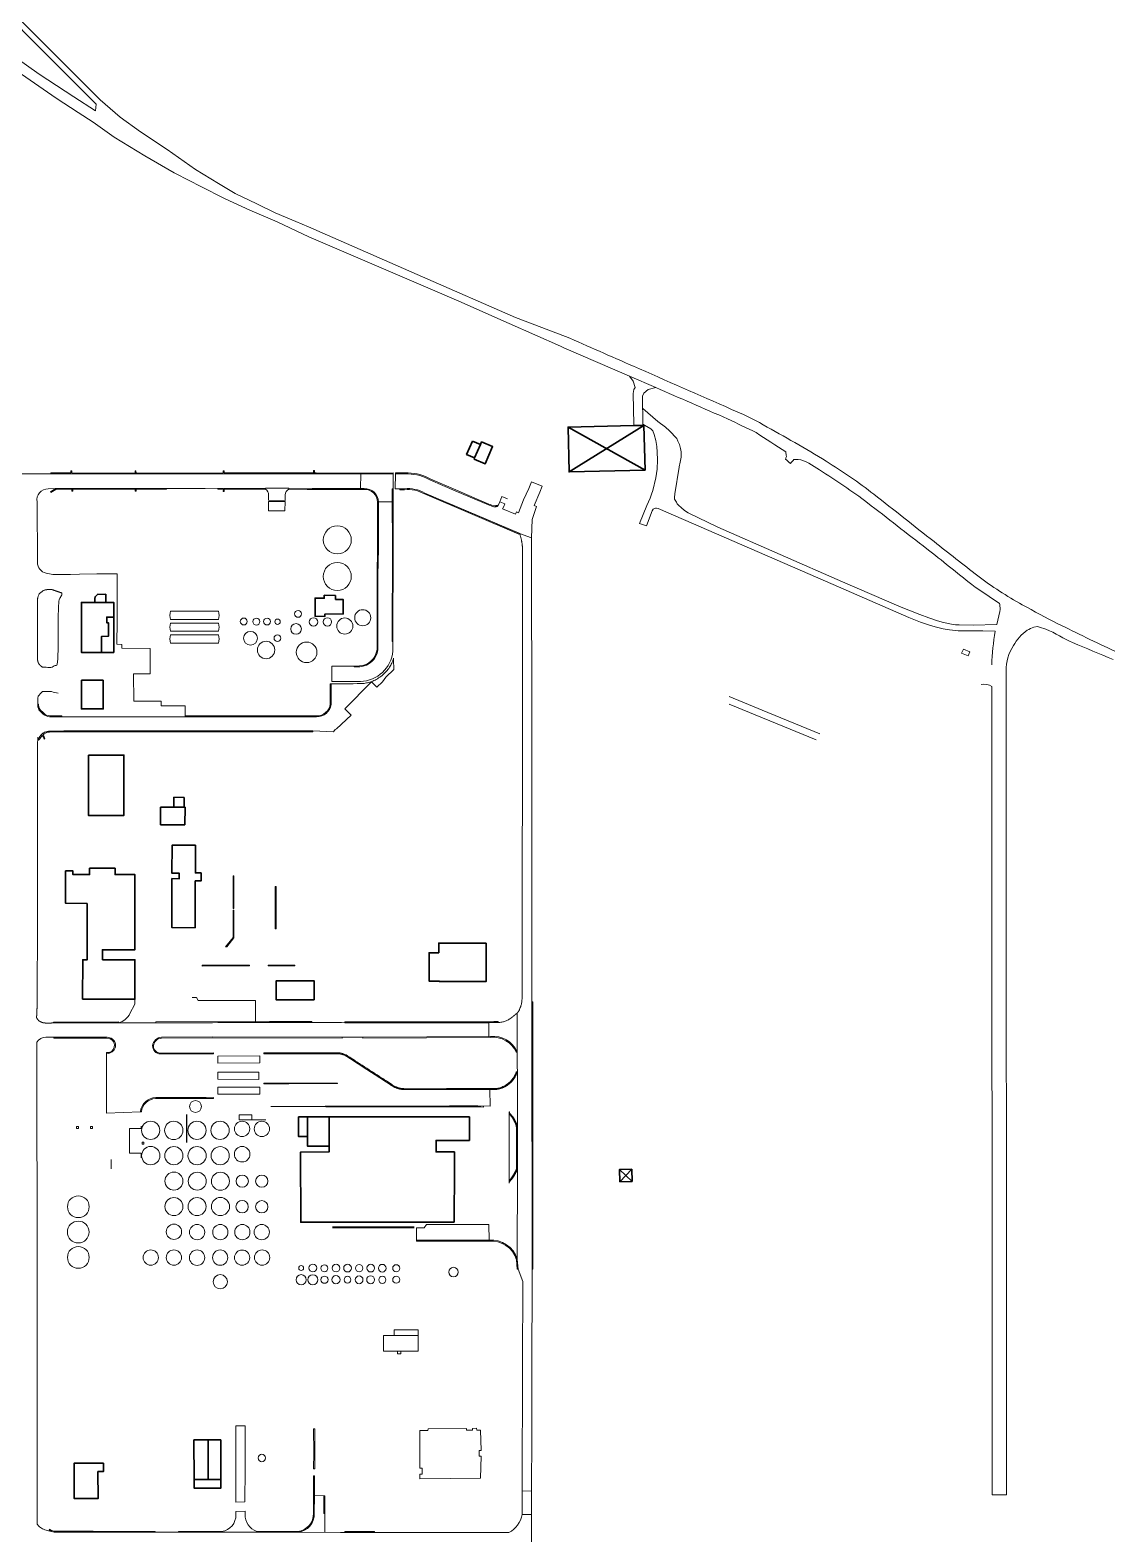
# Model space of a CAD drawing. Header units: millimetres. Extents: x 0 to 840, y 0 to 594.
# Drawn here: x 772.71 to 800.82, y 162.65 to 201.6 of the extents above; entities that cross this region are included whole.
import ezdxf

# ---------------------------------------------------------------- set-up
doc = ezdxf.new("R2010")
doc.units = ezdxf.units.MM
doc.layers.add('AC-0000-BESTAAND-co-06', color=1, linetype='Continuous')

msp = doc.modelspace()

# ---------------------------------------------------------------- linework, layer by layer
at = {"layer": 'AC-0000-BESTAAND-co-06', "linetype": 'Continuous', "lineweight": 13, "transparency": 33554687}
for p, q in [((788.24, 192.634), (786.543, 193.373)), ((788.924, 192.34), (788.24, 192.634)), ((788.585, 191.796), (788.979, 191.458)), ((781.279, 190.103), (781.272, 189.725)), ((789.42, 189.588), (789.533, 190.278)), ((781.735, 189.378), (781.734, 188.165)), ((785.016, 189.325), (784.987, 189.264)), ((788.681, 188.761), (788.499, 188.821)), ((773.297, 187.495), (773.761, 187.498)), ((773.991, 187.507), (773.761, 187.498)), ((774.439, 187.514), (773.991, 187.507)), ((774.582, 187.52), (774.439, 187.514)), ((774.643, 187.519), (774.582, 187.52)), ((781.691, 184.584), (781.841, 184.718)), ((781.841, 184.718), (781.924, 184.839)), ((798.008, 163.658), (798.003, 185)), ((797.643, 163.658), (797.631, 184.595)), ((790.823, 184.141), (793.077, 183.216)), ((784.597, 175.89), (784.596, 175.53)), ((784.596, 175.53), (784.596, 175.53)), ((778.13, 173.371), (778.821, 173.371)), ((780.542, 170.602), (782.66, 170.602)), ((782.66, 170.578), (780.542, 170.578)), ((785.707, 163.759), (785.465, 163.761)), ((797.643, 163.658), (798.008, 163.658)), ((785.707, 163.154), (785.463, 163.153))]:
    msp.add_line(p, q, dxfattribs=at)
at = {"layer": 'AC-0000-BESTAAND-co-06', "linetype": 'Continuous', "lineweight": 30, "transparency": 33554687}
for p, q in [((788.651, 190.202), (786.65, 191.317)), ((786.677, 190.156), (788.614, 191.359)), ((784.38, 190.865), (784.23, 190.519)), ((776.434, 181.727), (776.7, 181.726)), ((776.434, 181.47), (776.434, 181.727)), ((776.7, 181.726), (776.701, 181.47)), ((776.085, 181.014), (776.087, 181.47)), ((776.087, 181.47), (776.724, 181.47)), ((776.724, 181.47), (776.723, 181.012)), ((776.723, 181.012), (776.085, 181.014)), ((779.897, 172.938), (779.897, 173.447)), ((788.308, 171.777), (787.983, 172.084)), ((787.99, 171.767), (788.3, 172.092))]:
    msp.add_line(p, q, dxfattribs=at)
at = {"layer": 'AC-0000-BESTAAND-co-06', "linetype": 'Continuous', "lineweight": 13, "transparency": 33554687, "flags": 128}
for points in [[(776.848, 198.092), (776.265, 198.505), (775.569, 198.969), (775.043, 199.345), (774.523, 199.795), (770.418, 203.897)], [(770.581, 203.535), (774.419, 199.68), (774.402, 199.51), (773.841, 199.872), (772.941, 200.459), (771.894, 201.204), (770.841, 201.928)], [(776.853, 197.692), (776.447, 197.899), (775.685, 198.342), (774.891, 198.827), (774.347, 199.211), (773.953, 199.465), (773.384, 199.84), (770.883, 201.562)], [(779.922, 196.504), (779.6, 196.638), (779.061, 196.866), (778.588, 197.097), (778.027, 197.368), (777.59, 197.624), (776.996, 197.988), (776.848, 198.092)], [(779.937, 196.242), (779.11, 196.634), (778.407, 196.939), (777.768, 197.23), (777.114, 197.559), (776.853, 197.692)], [(786.585, 193.667), (785.285, 194.155), (782.879, 195.207), (779.922, 196.504)], [(786.543, 193.373), (786.452, 193.414), (785.121, 193.997), (783.824, 194.581), (782.958, 194.952), (779.937, 196.242)], [(788.924, 192.34), (788.724, 192.289), (788.61, 192.199), (788.58, 192.116), (788.592, 191.394), (788.593, 191.362), (788.346, 191.357), (788.352, 191.382), (788.34, 192.185), (788.351, 192.29), (788.385, 192.344), (788.335, 192.504), (788.24, 192.634)], [(788.797, 191.27), (788.63, 191.367), (788.592, 191.394)], [(788.811, 189.581), (788.843, 189.672), (788.922, 190.005), (788.958, 190.229), (788.964, 190.465), (788.958, 190.671), (788.952, 190.81), (788.926, 190.966), (788.883, 191.125), (788.849, 191.223), (788.797, 191.27)], [(788.979, 191.458), (789.171, 191.313), (789.282, 191.219), (789.467, 191.019), (789.498, 190.951), (789.536, 190.87), (789.566, 190.763), (789.583, 190.68), (789.582, 190.615), (789.582, 190.537), (789.557, 190.411), (789.533, 190.285), (789.533, 190.278)], [(785.703, 188.445), (785.72, 188.925), (785.832, 189.262), (785.768, 189.286), (785.916, 189.63), (785.976, 189.788), (785.702, 189.903), (785.631, 189.728), (785.499, 189.429), (785.631, 189.728), (785.499, 189.429), (785.366, 189.1), (785.313, 189.12), (785.287, 189.059), (784.955, 189.203), (784.987, 189.264), (785.016, 189.325), (784.879, 189.383)], [(778.887, 189.389), (778.887, 189.146), (779.314, 189.147), (779.321, 189.39), (778.887, 189.389)], [(788.499, 188.821), (788.694, 189.286), (788.776, 189.474), (788.802, 189.554), (788.811, 189.581)], [(797.76, 186.201), (797.144, 186.188), (796.783, 186.194), (796.687, 186.196), (796.583, 186.216), (796.377, 186.259), (796.222, 186.302), (795.998, 186.375), (795.766, 186.46), (795.278, 186.653), (793.761, 187.31), (790.528, 188.728), (789.764, 189.093), (789.664, 189.16), (789.579, 189.237), (789.523, 189.289), (789.481, 189.333), (789.457, 189.376), (789.412, 189.454), (789.405, 189.491), (789.42, 189.588)], [(797.722, 186.03), (797.394, 186.042), (797.058, 186.038), (796.886, 186.039), (796.76, 186.043), (796.533, 186.067), (796.37, 186.093), (796.167, 186.145), (796.018, 186.184), (795.781, 186.263), (795.48, 186.383), (793.324, 187.33), (788.981, 189.212), (788.939, 189.22), (788.912, 189.218), (788.886, 189.209), (788.856, 189.19), (788.829, 189.15), (788.681, 188.761)], [(785.716, 169.189), (785.712, 176.43), (785.711, 183.135), (785.703, 188.445)], [(774.643, 187.519), (774.963, 187.519), (774.964, 186.355), (774.963, 186.294), (774.955, 185.69), (775.09, 185.689), (775.091, 185.594), (775.823, 185.586)], [(775.823, 185.586), (775.823, 184.922), (775.439, 184.922), (775.393, 184.924), (775.396, 184.219), (776.103, 184.219)], [(796.849, 185.462), (796.894, 185.565), (797.061, 185.493), (797.016, 185.388), (796.849, 185.462)], [(780.527, 184.724), (780.533, 185.128), (781.107, 185.128)], [(781.924, 184.839), (782.132, 185.036), (782.131, 185.3), (782.131, 185.333)], [(781.691, 184.584), (781.554, 184.717), (780.863, 184.02), (781.027, 183.857), (780.653, 183.503), (780.614, 183.481), (780.568, 183.423), (780.038, 183.45), (778.142, 183.449), (777.502, 183.449), (775.566, 183.448), (773.66, 183.445)], [(793.172, 183.374), (791.681, 183.984), (790.823, 184.338)], [(776.726, 184.099), (776.104, 184.101), (776.103, 184.219)], [(776.729, 183.813), (776.73, 183.837), (776.726, 184.099)], [(780.135, 183.814), (776.729, 183.813), (773.737, 183.811)], [(776.907, 176.544), (777.023, 176.539), (777.065, 176.468), (778.553, 176.468), (778.553, 175.918)], [(785.332, 176.142), (785.338, 173.232), (785.338, 173.07), (785.338, 173.043), (785.336, 172.089), (785.333, 169.766), (785.356, 169.503), (785.477, 169.189), (785.466, 167.023), (785.465, 163.761), (785.463, 163.153)], [(785.712, 176.43), (785.716, 169.508), (785.74, 169.508), (785.736, 176.43), (785.712, 176.43)], [(775.004, 175.911), (775.004, 175.887), (773.319, 175.883), (773.319, 175.907), (773.411, 175.905), (774.245, 175.906), (775.004, 175.911)], [(774.691, 175.097), (774.688, 173.55), (775.569, 173.582)], [(777.576, 174.844), (777.577, 175.026), (778.66, 175.029), (778.66, 174.847), (777.576, 174.844)], [(777.577, 174.427), (777.577, 174.609), (778.634, 174.609), (778.633, 174.422), (777.577, 174.427)], [(777.577, 174.036), (777.577, 174.219), (778.659, 174.219), (778.659, 174.037), (777.577, 174.036)], [(780.372, 173.732), (780.511, 173.731), (780.769, 173.73), (781.689, 173.731), (781.949, 173.731), (783.575, 173.732), (783.941, 173.732), (784.314, 173.732), (784.631, 173.724), (784.623, 174.156)], [(780.372, 173.732), (780.373, 173.717), (780.364, 173.717), (778.946, 173.716)], [(776.76, 173.514), (776.76, 172.787)], [(776.775, 173.514), (776.775, 172.787)], [(778.13, 173.371), (778.46, 173.371), (778.46, 173.5), (778.13, 173.5), (778.13, 173.371)], [(775.59, 173.205), (775.59, 173.149), (775.289, 173.149), (775.289, 172.507), (775.59, 172.507), (775.589, 172.387)], [(774.815, 172.343), (774.815, 172.103)], [(784.601, 170.665), (782.986, 170.666), (782.925, 170.577), (782.725, 170.576), (782.726, 170.254), (784.603, 170.254), (784.601, 170.665)], [(785.716, 169.189), (785.71, 167.049), (785.706, 161.928)], [(782.144, 167.785), (782.764, 167.783)], [(782.229, 167.382), (782.315, 167.382)], [(778.045, 164.964), (778.038, 163.544), (778.037, 163.473), (778.275, 163.477), (778.282, 164.321), (778.282, 165.445), (778.043, 165.445), (778.045, 164.964)], [(780.056, 163.638), (780.052, 163.638), (780.052, 163.668), (780.082, 163.668), (780.082, 163.64)], [(779.651, 162.69), (779.651, 162.714)]]:
    msp.add_lwpolyline(points, dxfattribs=at)
at = {"layer": 'AC-0000-BESTAAND-co-06', "linetype": 'Continuous', "lineweight": 30, "transparency": 33554687, "flags": 128}
for points in [[(788.651, 190.202), (786.677, 190.156), (786.65, 191.317), (788.346, 191.357), (788.593, 191.362), (788.614, 191.359), (788.651, 190.202)], [(784.174, 190.954), (784.38, 190.865), (784.409, 190.934), (784.694, 190.813), (784.503, 190.366), (784.219, 190.49), (784.23, 190.519), (784.022, 190.607), (784.174, 190.954)], [(774.675, 186.776), (774.385, 186.776), (774.384, 186.88), (774.395, 186.924), (774.455, 186.984), (774.67, 186.986), (774.675, 186.776)], [(774.562, 185.48), (774.04, 185.479), (774.038, 186.775), (774.877, 186.776), (774.878, 186.396), (774.696, 186.396), (774.696, 186.25), (774.74, 186.25), (774.741, 185.897), (774.561, 185.896), (774.562, 185.48)], [(780.628, 186.957), (780.628, 186.852), (780.821, 186.853), (780.824, 186.476), (780.349, 186.473), (780.349, 186.415), (780.094, 186.416), (780.094, 186.886), (780.331, 186.884), (780.331, 186.96), (780.628, 186.957)], [(774.562, 185.48), (774.561, 185.896), (774.741, 185.897), (774.74, 186.25), (774.696, 186.25), (774.696, 186.396), (774.878, 186.396), (774.879, 185.48), (774.562, 185.48)], [(774.044, 184.759), (774.039, 184.015), (774.604, 184.016), (774.602, 184.761), (774.044, 184.759)], [(774.223, 182.822), (774.22, 181.635), (774.222, 181.26), (775.142, 181.26), (775.141, 182.822), (774.223, 182.822)], [(776.984, 178.349), (776.383, 178.351), (776.385, 179.62), (776.573, 179.617), (776.576, 179.761), (776.385, 179.761), (776.392, 180.488), (776.995, 180.487), (776.992, 179.767), (777.139, 179.767), (777.139, 179.563), (776.991, 179.563), (776.988, 178.852), (776.984, 178.349)], [(774.193, 178.977), (774.193, 177.52), (774.073, 177.52), (774.072, 176.499), (775.428, 176.498), (775.427, 177.52), (774.587, 177.519), (774.586, 177.779), (775.426, 177.779), (775.425, 179.727), (774.912, 179.727), (774.912, 179.888), (774.252, 179.888), (774.252, 179.727), (773.82, 179.727), (773.82, 179.82), (773.628, 179.82), (773.628, 178.982), (774.193, 178.977)], [(780.073, 176.482), (779.089, 176.48), (779.086, 176.973), (780.072, 176.971), (780.073, 176.482)], [(780.456, 172.694), (779.896, 172.695), (779.897, 172.938), (779.667, 172.938), (779.667, 173.448), (779.897, 173.447), (779.897, 173.451), (780.457, 173.45), (780.456, 172.694)], [(787.99, 171.767), (788.308, 171.777), (788.3, 172.092), (787.983, 172.084), (787.99, 171.767)], [(777.655, 165.084), (777.656, 164.057), (776.959, 164.057), (776.957, 165.083), (777.655, 165.084)], [(777.325, 164.058), (777.326, 165.067), (777.326, 165.084)], [(774.469, 164.26), (774.609, 164.26), (774.609, 164.48), (773.854, 164.481), (773.854, 163.564), (774.47, 163.564), (774.469, 164.26)], [(777.655, 164.057), (777.655, 163.833), (777.643, 163.832), (777.312, 163.831), (777.301, 163.831), (776.971, 163.833), (776.959, 163.833), (776.959, 164.057)]]:
    msp.add_lwpolyline(points, dxfattribs=at)
at = {"layer": 'AC-0000-BESTAAND-co-06', "linetype": 'Continuous', "lineweight": 13, "transparency": 33554687, "flags": 128}
for points in [[(763.908, 190.626), (763.913, 190.534), (763.913, 190.534, 0.401278), (764.269, 190.104), (764.269, 190.104), (771.908, 190.105), (773.248, 190.108), (780.008, 190.105), (781.375, 190.102), (782.119, 190.104), (782.119, 189.721), (782.095, 189.721), (782.095, 189.384)], [(785.703, 188.445), (785.395, 188.562), (782.942, 189.608), (782.942, 189.608, 0.15123), (782.409, 189.72), (782.409, 189.72), (782.288, 189.72), (782.174, 189.721), (782.176, 190.104), (782.174, 189.721), (782.176, 190.104), (782.505, 190.105), (782.505, 190.105, -0.12485), (783.087, 189.945), (783.087, 189.945), (783.728, 189.67), (784.609, 189.294), (784.724, 189.255), (784.724, 189.255, 0.324259), (784.837, 189.284), (784.837, 189.284), (784.879, 189.383), (784.937, 189.521), (785.08, 189.458)], [(782.095, 189.38), (782.095, 189.378), (781.735, 189.378), (781.735, 189.378, 0.426639), (781.368, 189.725), (781.368, 189.725), (780.02, 189.728), (779.414, 189.731), (778.812, 189.731), (777.246, 189.73), (776.571, 189.729), (776.242, 189.729), (773.372, 189.727), (773.179, 189.714), (773.179, 189.714, 0.489671), (772.889, 189.38), (772.889, 189.38), (772.901, 187.811), (772.901, 187.811, 0.354866), (773.124, 187.535), (773.124, 187.535), (773.297, 187.495)], [(778.812, 189.731), (778.812, 189.707), (778.812, 189.707, -0.269649), (778.889, 189.559), (778.889, 189.559), (778.891, 189.42), (779.32, 189.419), (779.32, 189.559), (779.32, 189.559, -0.268347), (779.414, 189.707), (779.414, 189.707), (779.414, 189.731)], [(781.735, 189.378, 0.426639), (781.368, 189.725), (781.368, 189.725), (780.136, 189.727), (780.02, 189.728), (779.414, 189.731), (779.414, 189.707), (779.893, 189.703), (780.127, 189.702), (781.368, 189.701), (781.368, 189.701, -0.415973), (781.712, 189.378)], [(780.527, 184.724), (781.271, 184.727), (781.271, 184.727, 0.374368), (782.112, 185.516), (782.112, 185.516), (782.113, 185.759), (782.089, 185.759), (782.097, 188.286), (782.095, 189.378)], [(781.107, 185.128), (781.107, 185.104), (781.254, 185.106), (781.254, 185.106, 0.357213), (781.721, 185.548), (781.721, 185.548), (781.725, 187.482), (781.734, 188.165)], [(797.831, 186.745, -0.064467), (797.84, 186.722), (797.84, 186.722), (797.848, 186.589), (797.841, 186.536), (797.76, 186.201)], [(798.813, 186.154), (798.724, 186.135), (798.724, 186.135, 0.019272), (798.548, 186.057), (798.548, 186.057, 0.108901), (798.193, 185.656), (798.193, 185.656, 0.153118), (798.003, 185)], [(780.135, 183.814, 0.387665), (780.508, 184.129), (780.508, 184.129), (780.513, 184.669)], [(775.428, 176.498), (775.424, 176.373), (775.298, 176.125), (775.298, 176.125, -0.205533), (775.004, 175.887)], [(773.478, 175.512), (773.122, 175.511), (773.122, 175.511, 0.256287), (772.882, 175.384), (772.882, 175.384), (772.894, 169.208)], [(785.332, 175.132, 0.326126), (784.64, 175.53), (784.64, 175.53), (781.336, 175.515), (781.336, 175.513), (780.796, 175.513), (777.429, 175.522), (776.119, 175.514), (776.119, 175.514, 0.365669), (775.885, 175.294, 0.433522), (776.086, 175.08), (776.086, 175.08), (776.085, 175.08), (777.274, 175.084), (777.286, 175.084), (777.464, 175.086)], [(775.594, 173.58), (775.569, 173.582), (775.569, 173.582, -0.377489), (775.965, 173.949), (775.964, 173.949), (777.275, 173.948), (777.287, 173.947), (777.465, 173.948)], [(777.465, 173.948), (777.465, 173.923), (777.276, 173.925), (776.715, 173.925), (775.963, 173.925), (775.963, 173.925, 0.371339), (775.594, 173.58), (775.594, 173.58), (775.569, 173.582), (775.569, 173.582, -0.377489), (775.965, 173.949), (775.964, 173.949), (777.275, 173.948), (777.287, 173.947), (777.465, 173.948)], [(785.333, 169.766, 0.35526), (784.603, 170.254), (784.603, 170.254), (784.601, 170.665)], [(780.344, 162.687), (780.344, 163.175), (780.321, 163.175), (780.32, 163.638), (780.08, 163.64), (780.075, 163.178), (780.075, 163.178, -0.402532), (779.651, 162.69, 0.402532), (780.075, 163.178), (780.075, 163.178), (780.08, 163.64)], [(779.651, 162.69), (780.753, 162.685), (785.116, 162.683), (785.116, 162.683, 0.231791), (785.463, 163.153)], [(775.949, 162.712), (775.949, 162.692), (775.632, 162.693), (773.348, 162.694), (773.348, 162.694, -0.139377), (773.204, 162.748), (773.204, 162.748), (773.216, 162.768), (773.216, 162.768, 0.103822), (773.325, 162.72), (773.325, 162.72), (773.929, 162.715), (774.348, 162.716), (775.632, 162.714), (775.949, 162.712)]]:
    msp.add_lwpolyline(points, format="xyb", dxfattribs=at)
for points in [[(781.375, 190.102), (780.127, 190.105), (780.008, 190.105), (773.248, 190.108), (773.248, 190.132), (773.764, 190.13), (773.764, 190.184), (773.788, 190.184), (773.788, 190.13), (775.432, 190.126), (775.43, 190.184), (775.454, 190.184), (775.456, 190.126), (777.714, 190.129), (775.456, 190.126), (777.714, 190.129), (777.714, 190.185), (777.738, 190.185), (777.738, 190.129), (779.793, 190.129), (779.853, 190.128), (780.008, 190.129), (780.052, 190.131), (780.008, 190.129), (779.853, 190.128), (779.793, 190.129), (777.738, 190.129), (780.052, 190.131), (780.052, 190.19), (780.076, 190.19), (780.076, 190.131), (780.127, 190.129), (781.375, 190.126), (780.127, 190.129), (780.076, 190.131), (780.076, 190.19), (780.052, 190.19), (780.052, 190.131), (781.375, 190.126), (782.119, 190.128), (782.119, 190.104)], [(775.431, 189.71), (775.431, 189.653), (775.455, 189.654), (775.455, 189.71), (776.241, 189.705), (776.242, 189.729), (773.372, 189.727), (773.237, 189.643), (773.25, 189.623), (773.373, 189.703), (773.795, 189.708), (773.794, 189.653), (773.818, 189.653), (773.819, 189.707)], [(777.574, 189.73), (777.574, 189.709), (777.718, 189.709), (777.717, 189.648), (777.741, 189.648), (777.742, 189.709), (778.812, 189.707), (778.812, 189.731)], [(782.095, 189.721), (782.119, 189.721), (782.119, 189.378), (782.095, 189.378)], [(782.119, 189.378), (782.121, 188.286), (782.113, 185.759), (782.089, 185.759), (782.097, 188.286), (782.095, 189.378), (782.119, 189.378)], [(773.66, 183.421), (775.566, 183.424), (777.502, 183.425), (778.142, 183.425), (780.038, 183.426), (780.038, 183.45), (778.142, 183.449), (777.502, 183.449), (775.566, 183.448), (773.66, 183.445), (773.66, 183.421)], [(777.992, 179.69), (777.992, 178.847), (777.968, 178.847), (777.968, 179.69)], [(779.064, 179.413), (779.064, 178.324), (779.088, 178.324), (779.088, 179.413)], [(777.992, 178.805), (777.968, 178.805), (777.968, 178.097), (777.775, 177.857), (777.806, 177.857), (777.992, 178.089)], [(777.171, 177.38), (778.396, 177.382), (778.396, 177.358), (777.17, 177.356)], [(778.876, 177.358), (779.573, 177.358), (779.573, 177.382), (779.474, 177.382), (778.876, 177.382)], [(779.971, 175.893), (780.009, 175.896), (780.009, 175.921), (778.913, 175.916), (775.966, 175.912), (775.966, 175.888), (778.553, 175.892)], [(784.837, 175.894), (784.785, 175.891), (784.726, 175.892), (784.597, 175.89), (780.868, 175.889), (780.868, 175.913), (784.597, 175.914), (784.726, 175.916), (784.835, 175.918)], [(780.674, 174.317), (779.415, 174.317), (779.415, 174.326), (780.673, 174.327)], [(780.511, 173.707), (780.769, 173.706), (781.689, 173.707), (781.949, 173.707), (783.575, 173.708), (783.941, 173.708), (784.314, 173.708), (784.39, 173.706), (784.462, 173.705), (784.463, 173.728), (784.314, 173.732), (783.941, 173.732), (783.575, 173.732), (781.949, 173.731), (781.689, 173.731), (780.769, 173.73), (780.511, 173.731), (780.372, 173.732), (780.373, 173.717), (780.372, 173.708), (780.51, 173.707)], [(773.911, 173.204), (773.968, 173.204), (773.968, 173.151), (773.911, 173.151)], [(774.271, 173.204), (774.328, 173.204), (774.328, 173.151), (774.271, 173.151)], [(775.611, 172.795), (775.659, 172.795), (775.659, 172.747), (775.611, 172.747)], [(781.871, 167.383), (781.871, 167.785), (782.144, 167.785), (782.144, 167.93), (782.764, 167.93), (782.764, 167.381), (782.315, 167.382), (782.315, 167.316), (782.229, 167.316), (782.229, 167.382)], [(780.057, 165.372), (780.085, 165.372), (780.085, 164.329), (780.057, 164.329), (780.059, 164.749)], [(784.396, 164.661), (784.382, 164.089), (782.813, 164.072), (782.812, 164.194), (782.868, 164.194), (782.868, 164.35), (782.811, 164.35), (782.806, 165.325), (783.02, 165.327), (783.021, 165.373), (784.022, 165.381), (784.022, 165.334), (784.178, 165.334), (784.178, 165.382), (784.281, 165.383), (784.282, 165.338), (784.384, 165.336), (784.395, 164.805), (784.348, 164.805), (784.348, 164.661)], [(780.056, 163.668), (780.082, 163.668), (780.082, 164.148), (780.056, 164.148)], [(780.344, 163.193), (780.344, 163.638), (780.32, 163.638), (780.321, 163.175), (780.344, 163.175)], [(777.653, 162.71), (777.569, 162.709), (776.555, 162.712), (776.555, 162.692), (777.653, 162.691), (777.653, 162.71)], [(779.651, 162.69), (778.614, 162.69), (778.614, 162.712), (779.651, 162.714)], [(781.634, 162.713), (780.866, 162.713), (780.866, 162.685), (781.634, 162.685)]]:
    msp.add_lwpolyline(points, close=True, dxfattribs=at)
for points in [[(783.728, 189.67), (784.609, 189.294), (784.724, 189.255), (784.784, 189.265), (784.81, 189.268), (784.818, 189.293), (784.781, 189.288), (784.721, 189.28), (784.632, 189.31), (784.595, 189.324), (784.357, 189.426), (783.738, 189.692), (783.738, 189.692), (783.096, 189.967), (783.096, 189.967, 0.12485), (782.506, 190.129), (782.506, 190.129), (782.176, 190.128), (782.176, 190.104), (782.505, 190.105), (782.505, 190.105, -0.12485), (783.087, 189.945), (783.087, 189.945)], [(782.934, 189.586), (785.376, 188.544), (785.386, 188.566), (782.942, 189.608), (782.942, 189.608, 0.15123), (782.409, 189.72), (782.409, 189.72), (782.288, 189.72), (782.287, 189.696), (782.409, 189.696), (782.409, 189.696, -0.15123), (782.934, 189.586), (782.934, 189.586)], [(781.734, 188.165), (781.725, 187.482), (781.721, 185.548), (781.721, 185.548, -0.357213), (781.254, 185.106), (781.254, 185.106), (781.107, 185.104), (781.107, 185.128), (781.249, 185.13), (781.249, 185.13, 0.357213), (781.7, 185.558), (781.7, 185.558), (781.701, 186.625), (781.701, 187.482), (781.71, 188.165), (781.712, 189.378), (781.735, 189.378)], [(776.346, 186.545), (777.596, 186.545), (777.596, 186.545, -0.114286), (777.596, 186.335), (777.596, 186.335), (776.346, 186.335), (776.346, 186.335, -0.114286), (776.346, 186.545)], [(776.346, 186.239), (777.596, 186.239), (777.596, 186.239, -0.114286), (777.596, 186.029), (777.596, 186.029), (776.346, 186.029), (776.346, 186.029, -0.114286), (776.346, 186.239)], [(776.346, 185.933), (777.596, 185.933), (777.596, 185.933, -0.114286), (777.596, 185.723), (777.596, 185.723), (776.346, 185.723), (776.346, 185.723, -0.114286), (776.346, 185.933)], [(776.729, 183.813), (780.135, 183.814), (780.135, 183.814, 0.387665), (780.508, 184.129), (780.508, 184.129), (780.513, 184.669), (780.489, 184.669), (780.489, 184.143), (780.489, 184.143, -0.387665), (780.13, 183.837), (780.13, 183.837), (776.73, 183.837)], [(774.69, 175.49), (773.547, 175.488), (773.327, 175.488), (773.327, 175.512), (773.547, 175.512), (774.709, 175.514), (774.773, 175.499), (774.773, 175.499, -0.933319), (774.691, 175.097), (774.691, 175.097), (774.691, 175.118), (774.691, 175.118, 0.892076), (774.782, 175.468), (774.782, 175.469)], [(780.796, 175.513), (780.796, 175.489), (777.429, 175.498), (776.116, 175.488), (776.116, 175.488, 0.363818), (775.909, 175.292), (775.909, 175.292, 0.432623), (776.086, 175.104), (776.086, 175.104), (776.085, 175.104), (777.464, 175.11), (777.464, 175.086), (777.286, 175.084), (777.274, 175.084), (776.085, 175.08), (776.086, 175.08), (776.086, 175.08, -0.433522), (775.885, 175.294, -0.365669), (776.119, 175.514), (776.119, 175.514), (777.429, 175.522)], [(781.336, 175.491), (781.336, 175.515), (784.64, 175.53), (784.64, 175.53, -0.326126), (785.332, 175.132), (785.332, 175.132), (785.311, 175.12), (785.311, 175.12, 0.32485), (784.633, 175.507), (784.633, 175.507)], [(784.599, 170.231, -0.354423), (785.314, 169.751), (785.314, 169.751), (785.332, 169.501), (785.356, 169.503), (785.333, 169.766), (785.333, 169.766, 0.35526), (784.603, 170.254), (784.603, 170.254), (782.726, 170.254), (782.727, 170.231), (784.227, 170.23), (784.526, 170.228), (784.599, 170.231), (784.599, 170.231)], [(780.075, 163.178), (780.08, 163.64), (780.056, 163.64), (780.054, 163.469), (780.051, 163.182), (780.051, 163.182, -0.397855), (779.651, 162.714), (779.651, 162.69, 0.402532), (780.075, 163.178), (780.075, 163.178), (780.08, 163.64)], [(778.282, 163.153), (778.28, 163.236), (778.04, 163.232), (778.042, 163.149), (778.043, 163.148), (778.043, 163.148, -0.386707), (777.674, 162.71), (777.674, 162.71), (777.653, 162.71), (777.653, 162.691), (778.614, 162.69), (778.614, 162.712), (778.584, 162.712), (778.584, 162.712, -0.331108), (778.282, 163.153), (778.282, 163.153)]]:
    msp.add_lwpolyline(points, format="xyb", close=True, dxfattribs=at)
at = {"layer": 'AC-0000-BESTAAND-co-06', "linetype": 'Continuous', "lineweight": 30, "transparency": 33554687, "flags": 128}
for points in [[(784.532, 177.953), (783.3, 177.953), (783.3, 177.702), (783.051, 177.702), (783.051, 176.968), (783.312, 176.968), (783.312, 176.959), (784.532, 176.959)], [(783.702, 170.72), (783.705, 172.14), (783.705, 172.38), (783.705, 172.542), (783.232, 172.542), (783.232, 172.842), (784.096, 172.842), (784.096, 173.449), (782.988, 173.449), (780.457, 173.45), (780.456, 172.541), (779.719, 172.539), (779.724, 170.721), (782.986, 170.721)]]:
    msp.add_lwpolyline(points, close=True, dxfattribs=at)
at = {"layer": 'AC-0000-BESTAAND-co-06', "linetype": 'Continuous', "lineweight": 13, "transparency": 33554687}
for centre, radius in [((780.671, 188.395), 0.363), ((780.67, 187.447), 0.363), ((781.329, 186.379), 0.208), ((778.247, 186.281), 0.0893), ((778.575, 186.279), 0.0892), ((778.851, 186.28), 0.0889), ((779.122, 186.275), 0.0705), ((779.602, 186.088), 0.138), ((779.653, 186.479), 0.0886), ((780.053, 186.269), 0.109), ((780.414, 186.27), 0.108), ((780.864, 186.163), 0.209), ((778.421, 185.846), 0.178), ((779.118, 185.851), 0.0866), ((778.825, 185.543), 0.226), ((779.875, 185.483), 0.267), ((776.996, 173.719), 0.154), ((775.835, 173.101), 0.237), ((776.433, 173.099), 0.237), ((777.034, 173.101), 0.236), ((777.632, 173.101), 0.237), ((778.203, 173.139), 0.199), ((778.716, 173.138), 0.199), ((775.837, 172.447), 0.237), ((776.436, 172.445), 0.236), ((777.037, 172.445), 0.236), ((777.636, 172.444), 0.235), ((778.205, 172.483), 0.202), ((776.437, 171.786), 0.234), ((777.042, 171.784), 0.233), ((777.643, 171.783), 0.234), ((778.207, 171.784), 0.159), ((778.714, 171.785), 0.159), ((773.96, 171.123), 0.282), ((776.437, 171.126), 0.234), ((777.037, 171.126), 0.234), ((777.643, 171.127), 0.235), ((778.205, 171.124), 0.16), ((778.713, 171.123), 0.159), ((773.958, 170.467), 0.282), ((776.438, 170.473), 0.198), ((777.038, 170.464), 0.198), ((777.639, 170.465), 0.198), ((778.21, 170.465), 0.198), ((778.712, 170.465), 0.198), ((773.96, 169.81), 0.282), ((775.837, 169.806), 0.199), ((776.436, 169.805), 0.198), ((777.036, 169.803), 0.199), ((777.635, 169.804), 0.198), ((778.203, 169.804), 0.197), ((778.722, 169.806), 0.198), ((779.734, 169.534), 0.0635), ((780.037, 169.536), 0.101), ((780.335, 169.529), 0.0888), ((780.637, 169.533), 0.0994), ((780.936, 169.532), 0.1), ((781.237, 169.531), 0.0936), ((781.537, 169.532), 0.0997), ((781.836, 169.53), 0.0997), ((782.197, 169.53), 0.0903), ((783.681, 169.429), 0.124), ((777.639, 169.18), 0.184), ((779.736, 169.232), 0.131), ((780.037, 169.232), 0.13), ((780.339, 169.232), 0.0926), ((780.635, 169.233), 0.107), ((780.935, 169.232), 0.0883), ((781.236, 169.229), 0.1), ((781.535, 169.232), 0.103), ((781.837, 169.229), 0.0921), ((782.197, 169.23), 0.0903), ((778.715, 164.614), 0.0958)]:
    msp.add_circle(centre, radius, dxfattribs=at)
for centre, radius, start, end in [((803.386, 184.988), 5.759, 169.5728, 178.3153), ((797.441, 184.339), 0.319, 53.4265, 105.3093)]:
    msp.add_arc(centre, radius, start, end, dxfattribs=at)
for points, knots in [([(800.821, 185.509), (800.324, 185.737), (799.836, 185.983), (799.346, 186.225), (799.033, 186.38), (798.725, 186.544), (798.42, 186.716), (798.02, 186.941), (797.63, 187.184), (797.268, 187.464), (796.888, 187.759), (796.51, 188.054), (796.133, 188.351), (795.612, 188.759), (795.095, 189.171), (794.574, 189.578), (794.18, 189.887), (793.762, 190.162), (793.339, 190.432), (792.809, 190.77), (792.253, 191.064), (791.709, 191.376), (791.445, 191.528), (791.15, 191.661), (790.886, 191.776), (790.039, 192.149), (789.191, 192.521), (788.344, 192.894), (787.758, 193.152), (787.171, 193.409), (786.585, 193.667)], [0, 0, 0, 0, 0.069593, 0.069593, 0.069593, 0.114013, 0.114013, 0.114013, 0.172319, 0.172319, 0.172319, 0.233415, 0.233415, 0.233415, 0.317581, 0.317581, 0.317581, 0.381251, 0.381251, 0.381251, 0.461167, 0.461167, 0.461167, 0.5, 0.5, 0.5, 0.75, 0.75, 0.75, 1, 1, 1, 1]), ([(797.831, 186.745), (797.592, 186.908), (797.353, 187.072), (797.114, 187.236), (796.729, 187.541), (796.34, 187.859), (795.947, 188.163), (795.435, 188.56), (794.925, 188.959), (794.411, 189.354), (794.012, 189.662), (793.591, 189.932), (793.166, 190.211), (792.992, 190.325), (792.795, 190.461), (792.609, 190.476), (792.576, 190.479), (792.534, 190.474), (792.502, 190.474), (792.472, 190.442), (792.442, 190.41), (792.412, 190.377), (792.369, 190.413), (792.327, 190.449), (792.285, 190.485), (792.292, 190.509), (792.3, 190.534), (792.308, 190.558), (792.302, 190.596), (792.296, 190.635), (792.29, 190.673), (792.036, 190.84), (791.782, 191.007), (791.528, 191.173), (791.28, 191.292), (791.033, 191.411), (790.786, 191.529), (790.165, 191.8), (789.544, 192.07), (788.924, 192.34)], [0, 0, 0, 0, 0.333333, 0.333333, 0.333333, 0.42098, 0.42098, 0.42098, 0.535244, 0.535244, 0.535244, 0.624131, 0.624131, 0.624131, 0.660413, 0.660413, 0.660413, 0.666667, 0.666667, 0.666667, 0.714286, 0.714286, 0.714286, 0.761905, 0.761905, 0.761905, 0.809524, 0.809524, 0.809524, 0.857143, 0.857143, 0.857143, 0.904762, 0.904762, 0.904762, 0.952381, 0.952381, 0.952381, 1, 1, 1, 1]), ([(800.774, 185.297), (800.425, 185.442), (800.075, 185.588), (799.725, 185.734), (799.506, 185.822), (799.275, 185.994), (799.031, 186.079), (798.958, 186.104), (798.886, 186.129), (798.813, 186.154)], [0, 0, 0, 0, 0.5, 0.5, 0.5, 0.885641, 0.885641, 0.885641, 1, 1, 1, 1]), ([(780.513, 184.669), (780.768, 184.67), (781.022, 184.671), (781.277, 184.671), (781.315, 184.673), (781.356, 184.677), (781.394, 184.684), (781.433, 184.692), (781.472, 184.7), (781.51, 184.711), (781.546, 184.722), (781.581, 184.735), (781.615, 184.75), (781.659, 184.77), (781.701, 184.792), (781.742, 184.818), (781.783, 184.845), (781.821, 184.875), (781.858, 184.908), (781.895, 184.941), (781.93, 184.975), (781.961, 185.013), (781.991, 185.049), (782.016, 185.086), (782.039, 185.126), (782.059, 185.16), (782.077, 185.194), (782.093, 185.23), (782.098, 185.241), (782.103, 185.252), (782.107, 185.264), (782.111, 185.274), (782.115, 185.285), (782.119, 185.296), (782.124, 185.308), (782.128, 185.321), (782.131, 185.333)], [0, 0, 0, 0, 0.5, 0.5, 0.5, 0.551261, 0.551261, 0.551261, 0.602892, 0.602892, 0.602892, 0.651727, 0.651727, 0.651727, 0.71398, 0.71398, 0.71398, 0.777753, 0.777753, 0.777753, 0.841833, 0.841833, 0.841833, 0.90128, 0.90128, 0.90128, 0.95209, 0.95209, 0.95209, 0.968159, 0.968159, 0.968159, 0.983165, 0.983165, 0.983165, 1, 1, 1, 1]), ([(773.737, 183.811), (773.685, 183.811), (773.632, 183.811), (773.58, 183.811), (773.564, 183.811), (773.548, 183.811), (773.531, 183.811), (773.438, 183.812), (773.344, 183.812), (773.251, 183.812), (773.209, 183.813), (773.133, 183.825), (773.09, 183.854), (773.037, 183.891), (772.979, 183.946), (772.94, 183.997), (772.914, 184.032), (772.906, 184.102), (772.907, 184.137), (772.909, 184.207), (772.912, 184.276), (772.915, 184.346), (772.954, 184.387), (772.993, 184.429), (773.032, 184.47), (773.11, 184.469), (773.188, 184.467), (773.266, 184.466), (773.322, 184.451), (773.378, 184.437), (773.434, 184.422)], [0, 0, 0, 0, 0.111111, 0.111111, 0.111111, 0.222222, 0.222222, 0.222222, 0.333333, 0.333333, 0.333333, 0.440222, 0.440222, 0.440222, 0.573583, 0.573583, 0.573583, 0.666667, 0.666667, 0.666667, 0.75, 0.75, 0.75, 0.833333, 0.833333, 0.833333, 0.916667, 0.916667, 0.916667, 1, 1, 1, 1]), ([(772.907, 184.137), (772.906, 184.102), (772.914, 184.032), (772.94, 183.997), (772.979, 183.946), (773.037, 183.891), (773.09, 183.854), (773.133, 183.825), (773.209, 183.813), (773.251, 183.812), (773.344, 183.812), (773.438, 183.812), (773.531, 183.811), (773.531, 183.819), (773.531, 183.827), (773.531, 183.835), (773.442, 183.836), (773.353, 183.836), (773.263, 183.836), (773.26, 183.836), (773.257, 183.836), (773.254, 183.836), (773.215, 183.837), (773.143, 183.848), (773.103, 183.876), (773.053, 183.91), (772.998, 183.961), (772.962, 184.009), (772.937, 184.043), (772.93, 184.109), (772.93, 184.143), (772.922, 184.141), (772.915, 184.139), (772.907, 184.137)], [0, 0, 0, 0, 0.069813, 0.069813, 0.069813, 0.169834, 0.169834, 0.169834, 0.25, 0.25, 0.25, 0.3125, 0.3125, 0.3125, 0.375, 0.375, 0.375, 0.4375, 0.4375, 0.4375, 0.5, 0.5, 0.5, 0.580311, 0.580311, 0.580311, 0.679598, 0.679598, 0.679598, 0.75, 0.75, 0.75, 1, 1, 1, 1]), ([(772.918, 183.221), (772.925, 183.219), (772.932, 183.216), (772.939, 183.213), (772.967, 183.252), (772.996, 183.292), (773.024, 183.331), (773.035, 183.315), (773.045, 183.3), (773.056, 183.284), (773.061, 183.268), (773.067, 183.252), (773.072, 183.236), (773.08, 183.239), (773.088, 183.242), (773.096, 183.244), (773.09, 183.262), (773.084, 183.28), (773.077, 183.298), (773.066, 183.314), (773.054, 183.331), (773.043, 183.347), (773.061, 183.355), (773.084, 183.384), (773.107, 183.392), (773.149, 183.406), (773.205, 183.42), (773.244, 183.42), (773.383, 183.42), (773.521, 183.421), (773.66, 183.421), (773.66, 183.429), (773.66, 183.437), (773.66, 183.445), (773.521, 183.445), (773.381, 183.444), (773.241, 183.444), (773.199, 183.443), (773.139, 183.433), (773.096, 183.414), (773.068, 183.401), (773.037, 183.386), (773.012, 183.363), (772.989, 183.342), (772.972, 183.317), (772.954, 183.293), (772.938, 183.272), (772.926, 183.242), (772.918, 183.221)], [0, 0, 0, 0, 0.02381, 0.02381, 0.02381, 0.047619, 0.047619, 0.047619, 0.071429, 0.071429, 0.071429, 0.095238, 0.095238, 0.095238, 0.119048, 0.119048, 0.119048, 0.142857, 0.142857, 0.142857, 0.166667, 0.166667, 0.166667, 0.226787, 0.226787, 0.226787, 0.333333, 0.333333, 0.333333, 0.5, 0.5, 0.5, 0.666667, 0.666667, 0.666667, 0.833333, 0.833333, 0.833333, 0.892302, 0.892302, 0.892302, 0.931674, 0.931674, 0.931674, 0.967837, 0.967837, 0.967837, 1, 1, 1, 1]), ([(779.415, 174.303), (779.214, 174.303), (779.014, 174.303), (778.813, 174.303), (778.797, 174.303), (778.78, 174.303), (778.764, 174.303), (778.764, 174.311), (778.764, 174.319), (778.764, 174.327), (778.781, 174.327), (778.797, 174.327), (778.814, 174.327), (779.014, 174.327), (779.215, 174.327), (779.415, 174.327), (779.415, 174.319), (779.415, 174.311), (779.415, 174.303)], [0, 0, 0, 0, 0.231039, 0.231039, 0.231039, 0.25, 0.25, 0.25, 0.5, 0.5, 0.5, 0.519088, 0.519088, 0.519088, 0.75, 0.75, 0.75, 1, 1, 1, 1]), ([(778.764, 174.303), (778.78, 174.303), (778.797, 174.303), (778.813, 174.303), (779.014, 174.303), (779.214, 174.303), (779.415, 174.303), (779.415, 174.308), (779.415, 174.313), (779.415, 174.317), (779.835, 174.317), (780.254, 174.317), (780.674, 174.317)], [0, 0, 0, 0, 0.025282, 0.025282, 0.025282, 0.333333, 0.333333, 0.333333, 0.666667, 0.666667, 0.666667, 1, 1, 1, 1]), ([(772.894, 169.208), (772.895, 168.892), (772.896, 168.576), (772.897, 168.26), (772.897, 166.474), (772.897, 164.689), (772.897, 162.903), (772.909, 162.886), (772.927, 162.845), (772.953, 162.829), (772.988, 162.807), (773.021, 162.782), (773.06, 162.767), (773.103, 162.751), (773.146, 162.737), (773.191, 162.726), (773.237, 162.714), (773.284, 162.704), (773.33, 162.696), (773.336, 162.695), (773.342, 162.694), (773.348, 162.694), (775.449, 162.693), (777.55, 162.691), (779.651, 162.69)], [0, 0, 0, 0, 0.166667, 0.166667, 0.166667, 0.333333, 0.333333, 0.333333, 0.393641, 0.393641, 0.393641, 0.473714, 0.473714, 0.473714, 0.562837, 0.562837, 0.562837, 0.655298, 0.655298, 0.655298, 0.666667, 0.666667, 0.666667, 1, 1, 1, 1])]:
    msp.add_open_spline(points, degree=3, knots=knots, dxfattribs=at)
for points, weights, degree, knots in [([(773.66, 183.445), (773.521, 183.445), (773.381, 183.444), (773.241, 183.444), (773.196, 183.441), (773.141, 183.432), (773.096, 183.414), (773.082, 183.408), (773.067, 183.402), (773.053, 183.394), (773.039, 183.385), (773.026, 183.376), (773.014, 183.365), (772.999, 183.351), (772.984, 183.338), (772.973, 183.321), (772.961, 183.305), (772.951, 183.288), (772.942, 183.27), (772.933, 183.254), (772.926, 183.237), (772.918, 183.221), (772.913, 183.212), (772.909, 183.202), (772.906, 183.192), (772.902, 180.932), (772.899, 178.671), (772.896, 176.41), (772.89, 176.28), (772.884, 176.149), (772.878, 176.019), (772.892, 176.001), (772.914, 175.95), (772.947, 175.933), (772.974, 175.918), (773.002, 175.901), (773.031, 175.893), (773.057, 175.885), (773.091, 175.881), (773.118, 175.881), (773.154, 175.881), (773.19, 175.881), (773.226, 175.881), (773.257, 175.881), (773.288, 175.882), (773.319, 175.883), (773.881, 175.884), (774.443, 175.886), (775.004, 175.887), (775.325, 175.887), (775.645, 175.888), (775.966, 175.888), (776.81, 175.889), (777.654, 175.89), (778.498, 175.892), (778.989, 175.892), (779.48, 175.892), (779.971, 175.893), (779.984, 175.894), (779.996, 175.895), (780.009, 175.896), (780.271, 175.894), (780.534, 175.892), (780.796, 175.889), (782.063, 175.89), (783.33, 175.89), (784.597, 175.89), (784.64, 175.891), (784.683, 175.891), (784.726, 175.892), (784.808, 175.888), (784.934, 175.897), (785.018, 175.926), (785.127, 175.963), (785.24, 176.061), (785.332, 176.142), (785.426, 176.226), (785.454, 176.43), (785.46, 176.512), (785.463, 178.724), (785.465, 180.936), (785.468, 183.148), (785.469, 184.814), (785.47, 186.48), (785.471, 188.146), (785.471, 188.146), (785.471, 188.146), (785.471, 188.146), (785.467, 188.288), (785.441, 188.428), (785.395, 188.562)], [1, 1, 1, 1, 1, 1, 1, 1, 1, 1, 1, 1, 1, 1, 1, 1, 1, 1, 1, 1, 1, 1, 1, 1, 1, 1, 1, 1, 1, 1, 1, 1, 1, 1, 1, 1, 1, 1, 1, 1, 1, 1, 1, 1, 1, 1, 1, 1, 1, 1, 1, 1, 1, 1, 1, 1, 1, 1, 1, 1, 1, 1, 1, 1, 1, 1, 1, 1, 1, 1, 1, 1, 1, 1, 1, 1, 1, 1, 1, 1, 1, 1, 1, 1, 1, 1, 1, 1, 0.99268776295, 0.99268776295, 1], 3, [0, 0, 0, 0, 0.111111, 0.111111, 0.111111, 0.147636, 0.147636, 0.147636, 0.159438, 0.159438, 0.159438, 0.171562, 0.171562, 0.171562, 0.186294, 0.186294, 0.186294, 0.201131, 0.201131, 0.201131, 0.214507, 0.214507, 0.214507, 0.222222, 0.222222, 0.222222, 0.277778, 0.277778, 0.277778, 0.333333, 0.333333, 0.333333, 0.375481, 0.375481, 0.375481, 0.41082, 0.41082, 0.41082, 0.444444, 0.444444, 0.444444, 0.455556, 0.455556, 0.455556, 0.466667, 0.466667, 0.466667, 0.477778, 0.477778, 0.477778, 0.488889, 0.488889, 0.488889, 0.5, 0.5, 0.5, 0.511111, 0.511111, 0.511111, 0.522222, 0.522222, 0.522222, 0.533333, 0.533333, 0.533333, 0.544444, 0.544444, 0.544444, 0.555556, 0.555556, 0.555556, 0.586159, 0.586159, 0.586159, 0.625884, 0.625884, 0.625884, 0.666667, 0.666667, 0.666667, 0.722222, 0.722222, 0.722222, 0.777778, 0.777778, 0.777778, 0.888889, 0.888889, 0.888889, 1, 1, 1, 1]), ([(773.278, 187.107), (773.364, 187.078), (773.449, 187.048), (773.535, 187.019), (773.534, 187.005), (773.533, 186.99), (773.533, 186.975), (773.504, 186.92), (773.474, 186.864), (773.445, 186.809), (773.441, 186.27), (773.436, 185.732), (773.432, 185.193), (773.379, 185.158), (773.327, 185.123), (773.274, 185.089), (773.194, 185.092), (773.114, 185.095), (773.033, 185.099), (772.958, 185.136), (772.911, 185.205), (772.904, 185.289), (772.904, 185.817), (772.905, 186.345), (772.905, 186.872), (772.91, 186.902), (772.924, 186.982), (772.964, 187.012), (773.013, 187.048), (773.068, 187.102), (773.123, 187.105), (773.169, 187.107), (773.233, 187.108), (773.278, 187.107)], [1, 1, 1, 1, 1, 1, 1, 1, 1, 1, 1, 1, 1, 1, 1, 1, 1, 1, 1, 0.911573100564, 0.911573100564, 1, 1, 1, 1, 1, 1, 1, 1, 1, 1, 1, 1, 1], 3, [0, 0, 0, 0, 0.041667, 0.041667, 0.041667, 0.083333, 0.083333, 0.083333, 0.125, 0.125, 0.125, 0.166667, 0.166667, 0.166667, 0.208333, 0.208333, 0.208333, 0.25, 0.25, 0.25, 0.5, 0.5, 0.5, 0.75, 0.75, 0.75, 0.827355, 0.827355, 0.827355, 0.92066, 0.92066, 0.92066, 1, 1, 1, 1]), ([(780.296, 175.085), (779.626, 175.086), (778.957, 175.087), (778.951, 175.087), (778.945, 175.086), (778.855, 175.087), (778.764, 175.087), (778.764, 175.099), (778.765, 175.11), (778.863, 175.11), (778.962, 175.11), (779.63, 175.11), (780.297, 175.109), (780.487, 175.109), (780.677, 175.109), (780.817, 175.11), (780.934, 175.031), (781.496, 174.669), (782.058, 174.306), (782.228, 174.175), (782.443, 174.18), (782.876, 174.18), (783.308, 174.18), (784.021, 174.182), (784.734, 174.184), (784.77, 174.186), (784.807, 174.187), (785.192, 174.251), (785.313, 174.622), (785.324, 174.617), (785.334, 174.613), (785.211, 174.228), (784.812, 174.164), (784.718, 174.16), (784.623, 174.156), (783.966, 174.155), (783.31, 174.155), (782.877, 174.156), (782.444, 174.156), (782.223, 174.153), (782.045, 174.285), (781.484, 174.648), (780.922, 175.011), (780.81, 175.084), (780.677, 175.084), (780.486, 175.084), (780.296, 175.085)], [1, 1, 1, 1, 1, 1, 1, 1, 1, 1, 1, 1, 1, 1, 1, 0.954132830196, 1, 1, 1, 0.942849418486, 1, 1, 1, 1, 1, 1, 1, 0.854433705104, 1, 1, 1, 0.85222579081, 1, 1, 1, 1, 1, 1, 1, 0.947197795392, 1, 1, 1, 0.958425560309, 1, 1, 1], 2, [0, 0, 0, 0.043478, 0.043478, 0.086957, 0.086957, 0.130435, 0.130435, 0.173913, 0.173913, 0.217391, 0.217391, 0.26087, 0.26087, 0.304348, 0.304348, 0.347826, 0.347826, 0.391304, 0.391304, 0.434783, 0.434783, 0.478261, 0.478261, 0.521739, 0.521739, 0.565217, 0.565217, 0.608696, 0.608696, 0.652174, 0.652174, 0.695652, 0.695652, 0.73913, 0.73913, 0.782609, 0.782609, 0.826087, 0.826087, 0.869565, 0.869565, 0.913043, 0.913043, 0.956522, 0.956522, 1, 1, 1]), ([(778.764, 175.087), (778.855, 175.087), (778.945, 175.086), (778.951, 175.087), (778.957, 175.087), (779.626, 175.086), (780.296, 175.085), (780.486, 175.084), (780.677, 175.084), (780.81, 175.084), (780.922, 175.011), (781.484, 174.648), (782.045, 174.285), (782.223, 174.153), (782.444, 174.156), (782.877, 174.156), (783.31, 174.155), (783.966, 174.155), (784.623, 174.156), (784.718, 174.16), (784.812, 174.164), (785.211, 174.228), (785.334, 174.613)], [1, 1, 1, 1, 1, 1, 1, 1, 1, 0.958425560309, 1, 1, 1, 0.947197795392, 1, 1, 1, 1, 1, 1, 1, 0.85222579081, 1], 2, [0, 0, 0, 0.090909, 0.090909, 0.181818, 0.181818, 0.272727, 0.272727, 0.363636, 0.363636, 0.454545, 0.454545, 0.545455, 0.545455, 0.636364, 0.636364, 0.727273, 0.727273, 0.818182, 0.818182, 0.909091, 0.909091, 1, 1, 1]), ([(785.336, 172.089), (785.29, 171.978), (785.226, 171.876), (785.146, 171.787), (785.138, 171.775), (785.131, 171.763), (785.123, 171.751), (785.124, 172.352), (785.125, 172.954), (785.126, 173.555), (785.136, 173.546), (785.145, 173.537), (785.155, 173.528), (785.177, 173.493), (785.226, 173.453), (785.249, 173.407), (785.275, 173.356), (785.304, 173.304), (785.319, 173.253), (785.335, 173.197), (785.339, 173.126), (785.338, 173.07)], [1, 0.990576255683, 0.990576255683, 1, 1, 1, 1, 1, 1, 1, 1, 1, 1, 1, 1, 1, 1, 1, 1, 1, 1, 1], 3, [0, 0, 0, 0, 0.333333, 0.333333, 0.333333, 0.444444, 0.444444, 0.444444, 0.555556, 0.555556, 0.555556, 0.666667, 0.666667, 0.666667, 0.767554, 0.767554, 0.767554, 0.878939, 0.878939, 0.878939, 1, 1, 1, 1]), ([(785.338, 173.07), (785.338, 173.07), (785.338, 173.061), (785.338, 173.052), (785.338, 173.043), (785.337, 172.725), (785.337, 172.407), (785.336, 172.089), (785.29, 171.978), (785.226, 171.876), (785.146, 171.787), (785.139, 171.791), (785.133, 171.796), (785.126, 171.801), (785.205, 171.888), (785.267, 171.988), (785.312, 172.096), (785.313, 172.412), (785.313, 172.727), (785.314, 173.043), (785.314, 173.051), (785.314, 173.059), (785.314, 173.068), (785.315, 173.122), (785.312, 173.192), (785.296, 173.247), (785.281, 173.296), (785.253, 173.345), (785.228, 173.394), (785.205, 173.44), (785.161, 173.481), (785.138, 173.517), (785.144, 173.521), (785.149, 173.524), (785.155, 173.528), (785.177, 173.493), (785.226, 173.453), (785.249, 173.407), (785.275, 173.356), (785.304, 173.304), (785.319, 173.253), (785.335, 173.197), (785.339, 173.126), (785.338, 173.07)], [1, 1, 1, 1, 1, 1, 1, 1, 0.990576255683, 0.990576255683, 1, 1, 1, 1, 0.990345925243, 0.990345925243, 1, 1, 1, 1, 1, 1, 1, 1, 1, 1, 1, 1, 1, 1, 1, 1, 1, 1, 1, 1, 1, 1, 1, 1, 1, 1, 1, 1], 3, [0, 0, 0, 0, 0.027778, 0.055556, 0.055556, 0.055556, 0.111111, 0.111111, 0.111111, 0.222222, 0.222222, 0.222222, 0.333333, 0.333333, 0.333333, 0.444444, 0.444444, 0.444444, 0.555556, 0.555556, 0.555556, 0.666667, 0.666667, 0.666667, 0.707079, 0.707079, 0.707079, 0.743558, 0.743558, 0.743558, 0.777778, 0.777778, 0.777778, 0.888889, 0.888889, 0.888889, 0.922518, 0.922518, 0.922518, 0.959646, 0.959646, 0.959646, 1, 1, 1, 1])]:
    msp.add_rational_spline(points, weights, degree=degree, knots=knots, dxfattribs=at)

doc.saveas('drawing.dxf')
